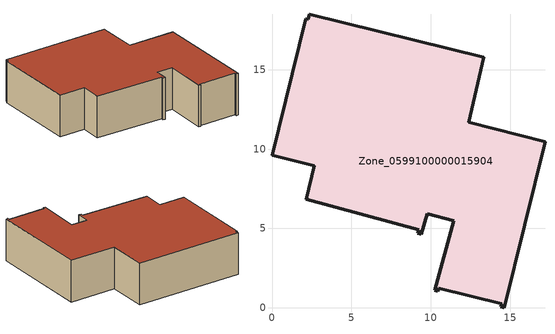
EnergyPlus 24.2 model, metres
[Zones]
Zone_0599100000015904
 floor ground (C_G): 17.19,10.47 14.62,0 14.42,0.06 14.47,0.26 10.5,1.24 10.45,1.04 10.25,1.09 11.45,5.47 9.77,5.93 9.41,4.63 9.17,4.7 9.23,4.91 2.15,6.84 2.67,8.94 0,9.6 2.14,18.2 2.27,18.17 2.35,18.49 13.34,15.76 12.38,11.69 z0
 wall outside (C_F): 2.67,8.94 2.15,6.84 9.23,4.91 9.17,4.7 9.41,4.63 9.77,5.93 11.45,5.47 10.25,1.09 10.45,1.04 10.5,1.24 14.47,0.26 14.42,0.06 14.62,0 17.19,10.47 12.38,11.69 13.34,15.76 2.35,18.49 2.27,18.17 2.14,18.2 0,9.6 2.67,8.94 z0:4.41
 roof outside (C_R): 11.45,5.47 10.25,1.09 10.45,1.04 10.5,1.24 14.47,0.26 14.42,0.06 14.62,0 17.19,10.47 12.38,11.69 13.34,15.76 2.35,18.49 2.27,18.17 2.14,18.2 0,9.6 2.67,8.94 2.15,6.84 9.23,4.91 9.17,4.7 9.41,4.63 9.77,5.93 z4.41
[BUILDING]
Pand.0599100000015904: North Axis=0; Terrain=City; Loads Convergence Tolerance Value=0.04; Temperature Convergence Tolerance Value=0.4; Solar Distribution=FullExterior; Maximum Number of Warmup Days=25; Minimum Number of Warmup Days=1
[Site:Location]
Rotterdam.The.Hague.AP_ZH_NLD Design_Conditions: Latitude=51.96; Longitude=4.45; Time Zone=1; Elevation=-4.5
[SITE:GROUNDTEMPERATURE:BUILDINGSURFACE]
18, 18, 18, 18, 18, 18, 18, 18, 18, 18, 18, 18
[MATERIAL] Thermal Absorptance=0.9; Solar Absorptance=0.7; Visible Absorptance=0.7
Name | Roughness | Thickness | Conductivity | Density | Specific Heat
G.D.1965 | MediumSmooth | 0.15 | 1 | 540 | 1210
F.D.1965 | Rough | 0.3 | 0.857143 | 1920 | 840
R.D.1965 | MediumRough | 0.2 | 0.08 | 1500 | 1000
[CONSTRUCTION]
C_G: G.D.1965
C_F: F.D.1965
C_R: R.D.1965
[ZONE]
Zone_0599100000015904: Type=1; Multiplier=1; Ceiling Height=Autocalculate; Volume=Autocalculate; Floor Area=autocalculate; Part of Total Floor Area=Yes
[ZONEINFILTRATION:DESIGNFLOWRATE]
Infil_Zone_0599100000015904: Zone or ZoneList or Space or SpaceList=Zone_0599100000015904; Schedule=AlwaysOn; Design Flow Rate Calculation Method=Flow/Area; Flow Rate per Floor Area=0.0042; Constant Term Coefficient=1; Temperature Term Coefficient=0; Velocity Term Coefficient=0; Velocity Squared Term Coefficient=0
[HVACTEMPLATE:ZONE:IDEALLOADSAIRSYSTEM]
Zone_0599100000015904: Maximum Heating Supply Air Temperature=50; Minimum Cooling Supply Air Temperature=13; Maximum Heating Supply Air Humidity Ratio=0.0156; Minimum Cooling Supply Air Humidity Ratio=0.0077; Heating Limit=NoLimit; Cooling Limit=NoLimit; Dehumidification Control Type=ConstantSensibleHeatRatio; Cooling Sensible Heat Ratio=0.7; Dehumidification Setpoint=60; Humidification Control Type=None; Humidification Setpoint=30; Outdoor Air Method=None; Outdoor Air Flow Rate per Person=0.00944; Outdoor Air Flow Rate per Zone Floor Area=0; Outdoor Air Flow Rate per Zone=0; Demand Controlled Ventilation Type=None; Outdoor Air Economizer Type=NoEconomizer; Heat Recovery Type=None; Sensible Heat Recovery Effectiveness=0.7; Latent Heat Recovery Effectiveness=0.65
[ZONECONTROL:THERMOSTAT]
ThermostatControl_Zone_0599100000015904: Zone or ZoneList=Zone_0599100000015904; Control Type Schedule=DualSetpointControlType; Control 1=Thermostat_Zone_0599100000015904; Temperature Difference Between Cutout And Setpoint=0
[THERMOSTATSETPOINT:DUALSETPOINT]
Thermostat_Zone_0599100000015904: Heating Setpoint Temperature Schedule=HeatingSetpoint_Zone_0599100000015904; Cooling Setpoint Temperature Schedule=CoolingSetpoint_Zone_0599100000015904
[SCHEDULE:COMPACT]
HeatingSetpoint_Zone_0599100000015904: Through: 12/31, For: AllDays, Until: 24:00, 21
CoolingSetpoint_Zone_0599100000015904: Through: 12/31, For: AllDays, Until: 24:00, 24
DualSetpointControlType: Through: 12/31, For: AllDays, Until: 24:00, 4
AlwaysOn: Through: 12/31, For: AllDays, Until: 24:00, 1
